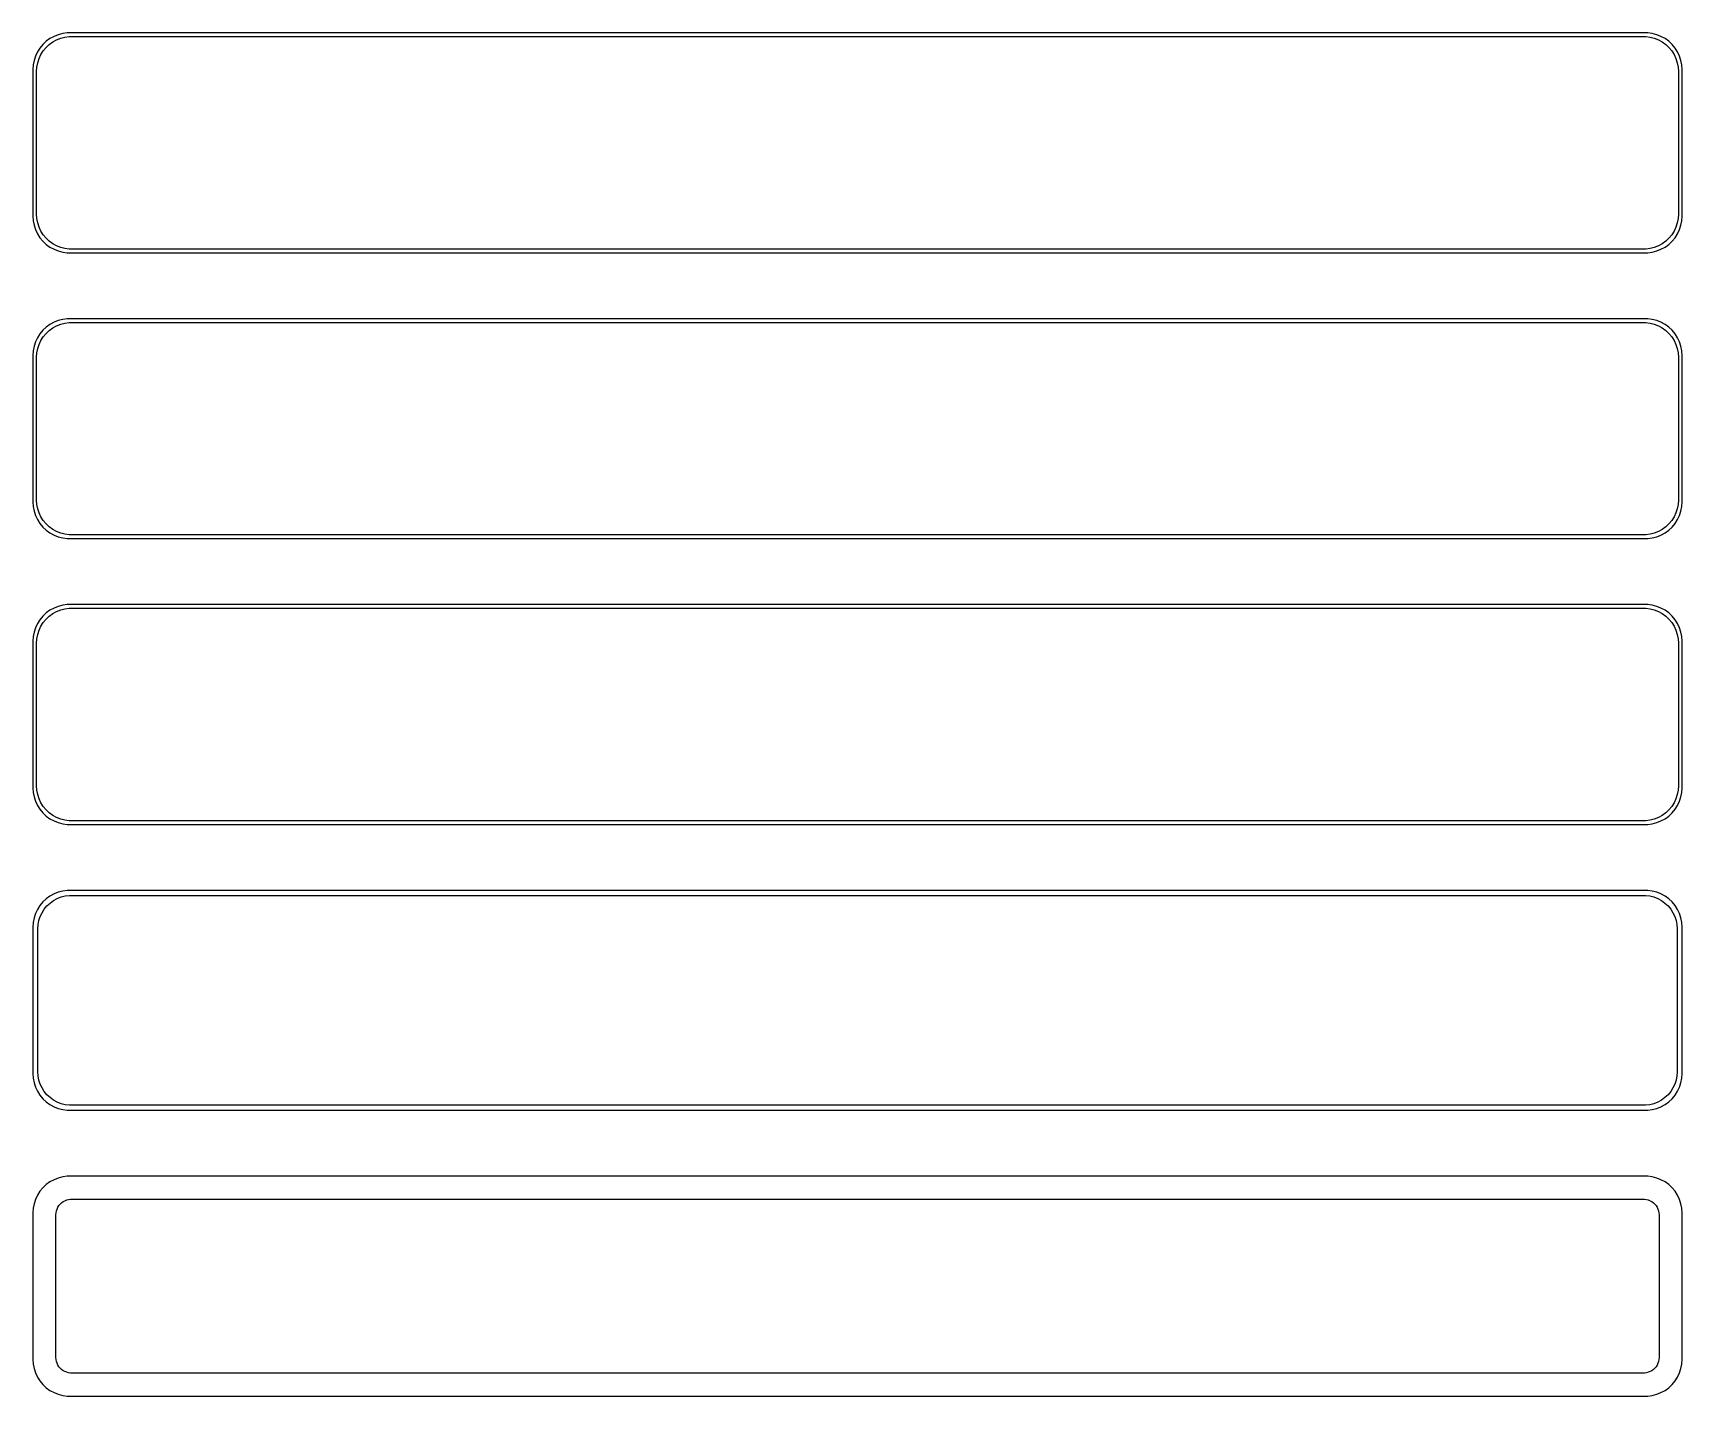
# Model space of a CAD drawing. Header units: metres. Extents: x -112 to 112, y 180 to 366.
import ezdxf

# ---------------------------------------------------------------- set-up
doc = ezdxf.new("R2010")
doc.units = ezdxf.units.M

msp = doc.modelspace()

# ---------------------------------------------------------------- linework, layer by layer
for p, q in [((-110.687, 364.853), (-111.145, 364.423)), ((-110.179, 365.222), (-110.687, 364.853)), ((-110.278, 364.41), (-109.795, 364.761)), ((-109.629, 365.524), (-110.179, 365.222)), ((-109.795, 364.761), (-109.272, 365.048)), ((-109.045, 365.755), (-109.629, 365.524)), ((-109.272, 365.048), (-108.718, 365.268)), ((-108.437, 365.911), (-109.045, 365.755)), ((-108.718, 365.268), (-108.14, 365.416)), ((-107.814, 365.99), (-108.437, 365.911)), ((-108.14, 365.416), (-107.548, 365.491)), ((107.814, 365.99), (-107.814, 365.99)), ((-107.548, 365.491), (107.548, 365.491)), ((107.548, 365.491), (108.14, 365.416)), ((108.437, 365.911), (107.814, 365.99)), ((108.14, 365.416), (108.718, 365.268)), ((109.045, 365.755), (108.437, 365.911)), ((108.718, 365.268), (109.272, 365.048)), ((109.629, 365.524), (109.045, 365.755)), ((109.272, 365.048), (109.795, 364.761)), ((110.179, 365.222), (109.629, 365.524)), ((109.795, 364.761), (110.278, 364.41)), ((110.687, 364.853), (110.179, 365.222)), ((111.145, 364.423), (110.687, 364.853)), ((-112.149, 362.841), (-112.343, 362.243)), ((-111.882, 363.409), (-112.149, 362.841)), ((-111.545, 363.939), (-111.882, 363.409)), ((-111.851, 361.931), (-111.666, 362.499)), ((-111.666, 362.499), (-111.412, 363.038)), ((-111.145, 364.423), (-111.545, 363.939)), ((-111.412, 363.038), (-111.093, 363.542)), ((-111.093, 363.542), (-110.713, 364.002)), ((-110.713, 364.002), (-110.278, 364.41)), ((110.278, 364.41), (110.713, 364.002)), ((110.713, 364.002), (111.093, 363.542)), ((111.093, 363.542), (111.412, 363.038)), ((111.545, 363.939), (111.145, 364.423)), ((111.412, 363.038), (111.666, 362.499)), ((111.882, 363.409), (111.545, 363.939)), ((111.666, 362.499), (111.851, 361.931)), ((112.149, 362.841), (111.882, 363.409)), ((112.343, 362.243), (112.149, 362.841)), ((-112.461, 361.627), (-112.5, 361)), ((-112.5, 361), (-112.5, 341)), ((-112.343, 362.243), (-112.461, 361.627)), ((-112, 360.75), (-111.963, 361.345)), ((-112, 341.25), (-112, 360.75)), ((-111.963, 361.345), (-111.851, 361.931)), ((111.851, 361.931), (111.963, 361.345)), ((111.963, 361.345), (112, 360.75)), ((112, 360.75), (112, 341.25)), ((112.461, 361.627), (112.343, 362.243)), ((112.5, 361), (112.461, 361.627)), ((112.5, 341), (112.5, 361)), ((-112.5, 341), (-112.461, 340.373)), ((-112.461, 340.373), (-112.343, 339.757)), ((-112.343, 339.757), (-112.149, 339.159)), ((-111.963, 340.655), (-112, 341.25)), ((-111.851, 340.069), (-111.963, 340.655)), ((-111.666, 339.501), (-111.851, 340.069)), ((111.851, 340.069), (111.666, 339.501)), ((111.963, 340.655), (111.851, 340.069)), ((112, 341.25), (111.963, 340.655)), ((112.149, 339.159), (112.343, 339.757)), ((112.343, 339.757), (112.461, 340.373)), ((112.461, 340.373), (112.5, 341)), ((-112.149, 339.159), (-111.882, 338.591)), ((-111.882, 338.591), (-111.545, 338.061)), ((-111.412, 338.962), (-111.666, 339.501)), ((-111.545, 338.061), (-111.145, 337.577)), ((-111.093, 338.458), (-111.412, 338.962)), ((-111.145, 337.577), (-110.687, 337.147)), ((-110.713, 337.998), (-111.093, 338.458)), ((-110.278, 337.59), (-110.713, 337.998)), ((-109.795, 337.239), (-110.278, 337.59)), ((110.278, 337.59), (109.795, 337.239)), ((110.713, 337.998), (110.278, 337.59)), ((110.687, 337.147), (111.145, 337.577)), ((111.093, 338.458), (110.713, 337.998)), ((111.412, 338.962), (111.093, 338.458)), ((111.145, 337.577), (111.545, 338.061)), ((111.666, 339.501), (111.412, 338.962)), ((111.545, 338.061), (111.882, 338.591)), ((111.882, 338.591), (112.149, 339.159)), ((-110.687, 337.147), (-110.179, 336.778)), ((-110.179, 336.778), (-109.629, 336.476)), ((-109.272, 336.952), (-109.795, 337.239)), ((-109.629, 336.476), (-109.045, 336.245)), ((-108.718, 336.732), (-109.272, 336.952)), ((-109.045, 336.245), (-108.437, 336.089)), ((-108.14, 336.584), (-108.718, 336.732)), ((-108.437, 336.089), (-107.814, 336.01)), ((-107.548, 336.509), (-108.14, 336.584)), ((-107.814, 336.01), (107.814, 336.01)), ((107.548, 336.509), (-107.548, 336.509)), ((108.14, 336.584), (107.548, 336.509)), ((107.814, 336.01), (108.437, 336.089)), ((108.718, 336.732), (108.14, 336.584)), ((108.437, 336.089), (109.045, 336.245)), ((109.272, 336.952), (108.718, 336.732)), ((109.045, 336.245), (109.629, 336.476)), ((109.795, 337.239), (109.272, 336.952)), ((109.629, 336.476), (110.179, 336.778)), ((110.179, 336.778), (110.687, 337.147)), ((-109.629, 326.524), (-110.179, 326.222)), ((-109.045, 326.755), (-109.629, 326.524)), ((-109.272, 326.048), (-108.718, 326.268)), ((-108.437, 326.911), (-109.045, 326.755)), ((-108.718, 326.268), (-108.14, 326.416)), ((-107.814, 326.99), (-108.437, 326.911)), ((-108.14, 326.416), (-107.548, 326.491)), ((107.814, 326.99), (-107.814, 326.99)), ((-107.548, 326.491), (107.548, 326.491)), ((107.548, 326.491), (108.14, 326.416)), ((108.437, 326.911), (107.814, 326.99)), ((108.14, 326.416), (108.718, 326.268)), ((109.045, 326.755), (108.437, 326.911)), ((108.718, 326.268), (109.272, 326.048)), ((109.629, 326.524), (109.045, 326.755)), ((110.179, 326.222), (109.629, 326.524)), ((-111.882, 324.409), (-112.149, 323.841)), ((-111.545, 324.939), (-111.882, 324.409)), ((-111.666, 323.499), (-111.412, 324.038)), ((-111.145, 325.423), (-111.545, 324.939)), ((-111.412, 324.038), (-111.093, 324.542)), ((-110.687, 325.853), (-111.145, 325.423)), ((-111.093, 324.542), (-110.713, 325.002)), ((-110.713, 325.002), (-110.278, 325.41)), ((-110.179, 326.222), (-110.687, 325.853)), ((-110.278, 325.41), (-109.795, 325.761)), ((-109.795, 325.761), (-109.272, 326.048)), ((109.272, 326.048), (109.795, 325.761)), ((109.795, 325.761), (110.278, 325.41)), ((110.687, 325.853), (110.179, 326.222)), ((110.278, 325.41), (110.713, 325.002)), ((111.145, 325.423), (110.687, 325.853)), ((110.713, 325.002), (111.093, 324.542)), ((111.093, 324.542), (111.412, 324.038)), ((111.545, 324.939), (111.145, 325.423)), ((111.412, 324.038), (111.666, 323.499)), ((111.882, 324.409), (111.545, 324.939)), ((112.149, 323.841), (111.882, 324.409)), ((-112.461, 322.627), (-112.5, 322)), ((-112.5, 322), (-112.5, 302)), ((-112.343, 323.243), (-112.461, 322.627)), ((-112.149, 323.841), (-112.343, 323.243)), ((-112, 321.75), (-111.963, 322.345)), ((-112, 302.25), (-112, 321.75)), ((-111.963, 322.345), (-111.851, 322.931)), ((-111.851, 322.931), (-111.666, 323.499)), ((111.666, 323.499), (111.851, 322.931)), ((111.851, 322.931), (111.963, 322.345)), ((111.963, 322.345), (112, 321.75)), ((112, 321.75), (112, 302.25)), ((112.343, 323.243), (112.149, 323.841)), ((112.461, 322.627), (112.343, 323.243)), ((112.5, 322), (112.461, 322.627)), ((112.5, 302), (112.5, 322)), ((-112.5, 302), (-112.461, 301.373)), ((-111.963, 301.655), (-112, 302.25)), ((-111.851, 301.069), (-111.963, 301.655)), ((111.963, 301.655), (111.851, 301.069)), ((112, 302.25), (111.963, 301.655)), ((112.461, 301.373), (112.5, 302)), ((-112.461, 301.373), (-112.343, 300.757)), ((-112.343, 300.757), (-112.149, 300.159)), ((-112.149, 300.159), (-111.882, 299.591)), ((-111.882, 299.591), (-111.545, 299.061)), ((-111.666, 300.501), (-111.851, 301.069)), ((-111.412, 299.962), (-111.666, 300.501)), ((-111.093, 299.458), (-111.412, 299.962)), ((-110.713, 298.998), (-111.093, 299.458)), ((111.093, 299.458), (110.713, 298.998)), ((111.412, 299.962), (111.093, 299.458)), ((111.666, 300.501), (111.412, 299.962)), ((111.545, 299.061), (111.882, 299.591)), ((111.851, 301.069), (111.666, 300.501)), ((111.882, 299.591), (112.149, 300.159)), ((112.149, 300.159), (112.343, 300.757)), ((112.343, 300.757), (112.461, 301.373)), ((-111.545, 299.061), (-111.145, 298.577)), ((-111.145, 298.577), (-110.687, 298.147)), ((-110.278, 298.59), (-110.713, 298.998)), ((-110.687, 298.147), (-110.179, 297.778)), ((-109.795, 298.239), (-110.278, 298.59)), ((-110.179, 297.778), (-109.629, 297.476)), ((-109.272, 297.952), (-109.795, 298.239)), ((-109.629, 297.476), (-109.045, 297.245)), ((-108.718, 297.732), (-109.272, 297.952)), ((-109.045, 297.245), (-108.437, 297.089)), ((-108.14, 297.584), (-108.718, 297.732)), ((-108.437, 297.089), (-107.814, 297.01)), ((-107.548, 297.509), (-108.14, 297.584)), ((-107.814, 297.01), (107.814, 297.01)), ((107.548, 297.509), (-107.548, 297.509)), ((108.14, 297.584), (107.548, 297.509)), ((107.814, 297.01), (108.437, 297.089)), ((108.718, 297.732), (108.14, 297.584)), ((108.437, 297.089), (109.045, 297.245)), ((109.272, 297.952), (108.718, 297.732)), ((109.045, 297.245), (109.629, 297.476)), ((109.795, 298.239), (109.272, 297.952)), ((109.629, 297.476), (110.179, 297.778)), ((110.278, 298.59), (109.795, 298.239)), ((110.179, 297.778), (110.687, 298.147)), ((110.713, 298.998), (110.278, 298.59)), ((110.687, 298.147), (111.145, 298.577)), ((111.145, 298.577), (111.545, 299.061)), ((-111.545, 285.939), (-111.882, 285.409)), ((-111.145, 286.423), (-111.545, 285.939)), ((-110.687, 286.853), (-111.145, 286.423)), ((-111.093, 285.542), (-110.713, 286.002)), ((-110.713, 286.002), (-110.278, 286.41)), ((-110.179, 287.222), (-110.687, 286.853)), ((-110.278, 286.41), (-109.795, 286.761)), ((-109.629, 287.524), (-110.179, 287.222)), ((-109.795, 286.761), (-109.272, 287.048)), ((-109.045, 287.755), (-109.629, 287.524)), ((-109.272, 287.048), (-108.718, 287.268)), ((-108.437, 287.911), (-109.045, 287.755)), ((-108.718, 287.268), (-108.14, 287.416)), ((-107.814, 287.99), (-108.437, 287.911)), ((-108.14, 287.416), (-107.548, 287.491)), ((107.814, 287.99), (-107.814, 287.99)), ((-107.548, 287.491), (107.548, 287.491)), ((107.548, 287.491), (108.14, 287.416)), ((108.437, 287.911), (107.814, 287.99)), ((108.14, 287.416), (108.718, 287.268)), ((109.045, 287.755), (108.437, 287.911)), ((108.718, 287.268), (109.272, 287.048)), ((109.629, 287.524), (109.045, 287.755)), ((109.272, 287.048), (109.795, 286.761)), ((110.179, 287.222), (109.629, 287.524)), ((109.795, 286.761), (110.278, 286.41)), ((110.687, 286.853), (110.179, 287.222)), ((110.278, 286.41), (110.713, 286.002)), ((111.145, 286.423), (110.687, 286.853)), ((110.713, 286.002), (111.093, 285.542)), ((111.545, 285.939), (111.145, 286.423)), ((111.882, 285.409), (111.545, 285.939)), ((-112.461, 283.627), (-112.5, 283)), ((-112.343, 284.243), (-112.461, 283.627)), ((-112.149, 284.841), (-112.343, 284.243)), ((-111.882, 285.409), (-112.149, 284.841)), ((-111.963, 283.345), (-111.851, 283.931)), ((-111.851, 283.931), (-111.666, 284.499)), ((-111.666, 284.499), (-111.412, 285.038)), ((-111.412, 285.038), (-111.093, 285.542)), ((111.093, 285.542), (111.412, 285.038)), ((111.412, 285.038), (111.666, 284.499)), ((111.666, 284.499), (111.851, 283.931)), ((111.851, 283.931), (111.963, 283.345)), ((112.149, 284.841), (111.882, 285.409)), ((112.343, 284.243), (112.149, 284.841)), ((112.461, 283.627), (112.343, 284.243)), ((112.5, 283), (112.461, 283.627)), ((-112.5, 283), (-112.5, 263)), ((-112, 282.75), (-111.963, 283.345)), ((-112, 263.25), (-112, 282.75)), ((111.963, 283.345), (112, 282.75)), ((112, 282.75), (112, 263.25)), ((112.5, 263), (112.5, 283)), ((-111.963, 262.655), (-112, 263.25)), ((112, 263.25), (111.963, 262.655)), ((-112.5, 263), (-112.461, 262.373)), ((-112.461, 262.373), (-112.343, 261.757)), ((-112.343, 261.757), (-112.149, 261.159)), ((-112.149, 261.159), (-111.882, 260.591)), ((-111.851, 262.069), (-111.963, 262.655)), ((-111.666, 261.501), (-111.851, 262.069)), ((-111.412, 260.962), (-111.666, 261.501)), ((111.666, 261.501), (111.412, 260.962)), ((111.851, 262.069), (111.666, 261.501)), ((111.963, 262.655), (111.851, 262.069)), ((111.882, 260.591), (112.149, 261.159)), ((112.149, 261.159), (112.343, 261.757)), ((112.343, 261.757), (112.461, 262.373)), ((112.461, 262.373), (112.5, 263)), ((-111.882, 260.591), (-111.545, 260.061)), ((-111.545, 260.061), (-111.145, 259.577)), ((-111.093, 260.458), (-111.412, 260.962)), ((-111.145, 259.577), (-110.687, 259.147)), ((-110.713, 259.998), (-111.093, 260.458)), ((-110.278, 259.59), (-110.713, 259.998)), ((-110.687, 259.147), (-110.179, 258.778)), ((-109.795, 259.239), (-110.278, 259.59)), ((-110.179, 258.778), (-109.629, 258.476)), ((-109.272, 258.952), (-109.795, 259.239)), ((-108.718, 258.732), (-109.272, 258.952)), ((109.272, 258.952), (108.718, 258.732)), ((109.795, 259.239), (109.272, 258.952)), ((109.629, 258.476), (110.179, 258.778)), ((110.278, 259.59), (109.795, 259.239)), ((110.179, 258.778), (110.687, 259.147)), ((110.713, 259.998), (110.278, 259.59)), ((110.687, 259.147), (111.145, 259.577)), ((111.093, 260.458), (110.713, 259.998)), ((111.412, 260.962), (111.093, 260.458)), ((111.145, 259.577), (111.545, 260.061)), ((111.545, 260.061), (111.882, 260.591)), ((-109.629, 258.476), (-109.045, 258.245)), ((-109.045, 258.245), (-108.437, 258.089)), ((-108.14, 258.584), (-108.718, 258.732)), ((-108.437, 258.089), (-107.814, 258.01)), ((-107.548, 258.509), (-108.14, 258.584)), ((-107.814, 258.01), (107.814, 258.01)), ((107.548, 258.509), (-107.548, 258.509)), ((108.14, 258.584), (107.548, 258.509)), ((107.814, 258.01), (108.437, 258.089)), ((108.718, 258.732), (108.14, 258.584)), ((108.437, 258.089), (109.045, 258.245)), ((109.045, 258.245), (109.629, 258.476)), ((-110.687, 247.853), (-111.145, 247.423)), ((-110.179, 248.222), (-110.687, 247.853)), ((-109.629, 248.524), (-110.179, 248.222)), ((-110.168, 247.278), (-109.703, 247.616)), ((-109.703, 247.616), (-109.199, 247.893)), ((-109.045, 248.755), (-109.629, 248.524)), ((-109.199, 247.893), (-108.665, 248.104)), ((-108.437, 248.911), (-109.045, 248.755)), ((-108.665, 248.104), (-108.108, 248.247)), ((-107.814, 248.99), (-108.437, 248.911)), ((-108.108, 248.247), (-107.537, 248.319)), ((107.814, 248.99), (-107.814, 248.99)), ((-107.537, 248.319), (107.537, 248.319)), ((107.537, 248.319), (108.108, 248.247)), ((108.437, 248.911), (107.814, 248.99)), ((108.108, 248.247), (108.665, 248.104)), ((109.045, 248.755), (108.437, 248.911)), ((108.665, 248.104), (109.199, 247.893)), ((109.629, 248.524), (109.045, 248.755)), ((109.199, 247.893), (109.703, 247.616)), ((110.179, 248.222), (109.629, 248.524)), ((109.703, 247.616), (110.168, 247.278)), ((110.687, 247.853), (110.179, 248.222)), ((111.145, 247.423), (110.687, 247.853)), ((-112.149, 245.841), (-112.343, 245.243)), ((-111.882, 246.409), (-112.149, 245.841)), ((-111.545, 246.939), (-111.882, 246.409)), ((-111.685, 244.889), (-111.507, 245.435)), ((-111.145, 247.423), (-111.545, 246.939)), ((-111.507, 245.435), (-111.262, 245.956)), ((-111.262, 245.956), (-110.954, 246.441)), ((-110.954, 246.441), (-110.588, 246.884)), ((-110.588, 246.884), (-110.168, 247.278)), ((110.168, 247.278), (110.588, 246.884)), ((110.588, 246.884), (110.954, 246.441)), ((110.954, 246.441), (111.262, 245.956)), ((111.545, 246.939), (111.145, 247.423)), ((111.262, 245.956), (111.507, 245.435)), ((111.507, 245.435), (111.685, 244.889)), ((111.882, 246.409), (111.545, 246.939)), ((112.149, 245.841), (111.882, 246.409)), ((112.343, 245.243), (112.149, 245.841)), ((-112.461, 244.627), (-112.5, 244)), ((-112.5, 244), (-112.5, 224)), ((-112.343, 245.243), (-112.461, 244.627)), ((-111.828, 243.75), (-111.792, 244.324)), ((-111.828, 224.25), (-111.828, 243.75)), ((-111.792, 244.324), (-111.685, 244.889)), ((111.685, 244.889), (111.792, 244.324)), ((111.792, 244.324), (111.828, 243.75)), ((111.828, 243.75), (111.828, 224.25)), ((112.461, 244.627), (112.343, 245.243)), ((112.5, 244), (112.461, 244.627)), ((112.5, 224), (112.5, 244)), ((-112.5, 224), (-112.461, 223.373)), ((-112.461, 223.373), (-112.343, 222.757)), ((-112.343, 222.757), (-112.149, 222.159)), ((-111.792, 223.676), (-111.828, 224.25)), ((-111.685, 223.111), (-111.792, 223.676)), ((-111.507, 222.565), (-111.685, 223.111)), ((111.685, 223.111), (111.507, 222.565)), ((111.792, 223.676), (111.685, 223.111)), ((111.828, 224.25), (111.792, 223.676)), ((112.149, 222.159), (112.343, 222.757)), ((112.343, 222.757), (112.461, 223.373)), ((112.461, 223.373), (112.5, 224)), ((-112.149, 222.159), (-111.882, 221.591)), ((-111.882, 221.591), (-111.545, 221.061)), ((-111.545, 221.061), (-111.145, 220.577)), ((-111.262, 222.044), (-111.507, 222.565)), ((-110.954, 221.559), (-111.262, 222.044)), ((-111.145, 220.577), (-110.687, 220.147)), ((-110.588, 221.116), (-110.954, 221.559)), ((-110.168, 220.722), (-110.588, 221.116)), ((-109.703, 220.384), (-110.168, 220.722)), ((110.168, 220.722), (109.703, 220.384)), ((110.588, 221.116), (110.168, 220.722)), ((110.954, 221.559), (110.588, 221.116)), ((110.687, 220.147), (111.145, 220.577)), ((111.262, 222.044), (110.954, 221.559)), ((111.145, 220.577), (111.545, 221.061)), ((111.507, 222.565), (111.262, 222.044)), ((111.545, 221.061), (111.882, 221.591)), ((111.882, 221.591), (112.149, 222.159)), ((-110.687, 220.147), (-110.179, 219.778)), ((-110.179, 219.778), (-109.629, 219.476)), ((-109.199, 220.107), (-109.703, 220.384)), ((-109.629, 219.476), (-109.045, 219.245)), ((-108.665, 219.896), (-109.199, 220.107)), ((-109.045, 219.245), (-108.437, 219.089)), ((-108.108, 219.753), (-108.665, 219.896)), ((-108.437, 219.089), (-107.814, 219.01)), ((-107.537, 219.681), (-108.108, 219.753)), ((-107.814, 219.01), (107.814, 219.01)), ((107.537, 219.681), (-107.537, 219.681)), ((108.108, 219.753), (107.537, 219.681)), ((107.814, 219.01), (108.437, 219.089)), ((108.665, 219.896), (108.108, 219.753)), ((108.437, 219.089), (109.045, 219.245)), ((109.199, 220.107), (108.665, 219.896)), ((109.045, 219.245), (109.629, 219.476)), ((109.703, 220.384), (109.199, 220.107)), ((109.629, 219.476), (110.179, 219.778)), ((110.179, 219.778), (110.687, 220.147)), ((-109.629, 209.524), (-110.179, 209.222)), ((-109.045, 209.755), (-109.629, 209.524)), ((-108.437, 209.911), (-109.045, 209.755)), ((-107.814, 209.99), (-108.437, 209.911)), ((107.814, 209.99), (-107.814, 209.99)), ((108.437, 209.911), (107.814, 209.99)), ((109.045, 209.755), (108.437, 209.911)), ((109.629, 209.524), (109.045, 209.755)), ((110.179, 209.222), (109.629, 209.524)), ((-111.882, 207.409), (-112.149, 206.841)), ((-111.545, 207.939), (-111.882, 207.409)), ((-111.145, 208.423), (-111.545, 207.939)), ((-110.687, 208.853), (-111.145, 208.423)), ((-110.179, 209.222), (-110.687, 208.853)), ((110.687, 208.853), (110.179, 209.222)), ((111.145, 208.423), (110.687, 208.853)), ((111.545, 207.939), (111.145, 208.423)), ((111.882, 207.409), (111.545, 207.939)), ((112.149, 206.841), (111.882, 207.409)), ((-112.461, 205.627), (-112.5, 205)), ((-112.5, 205), (-112.5, 185)), ((-112.343, 206.243), (-112.461, 205.627)), ((-112.149, 206.841), (-112.343, 206.243)), ((-109.36, 204.75), (-109.343, 205.014)), ((-109.36, 185.25), (-109.36, 204.75)), ((-109.343, 205.014), (-109.293, 205.275)), ((-109.293, 205.275), (-109.211, 205.527)), ((-109.211, 205.527), (-109.099, 205.766)), ((-109.099, 205.766), (-108.957, 205.99)), ((-108.957, 205.99), (-108.788, 206.194)), ((-108.788, 206.194), (-108.595, 206.375)), ((-108.595, 206.375), (-108.38, 206.531)), ((-108.38, 206.531), (-108.148, 206.659)), ((-108.148, 206.659), (-107.902, 206.756)), ((-107.902, 206.756), (-107.645, 206.822)), ((-107.645, 206.822), (-107.382, 206.855)), ((-107.382, 206.855), (107.382, 206.855)), ((107.382, 206.855), (107.645, 206.822)), ((107.645, 206.822), (107.902, 206.756)), ((107.902, 206.756), (108.148, 206.659)), ((108.148, 206.659), (108.38, 206.531)), ((108.38, 206.531), (108.595, 206.375)), ((108.595, 206.375), (108.788, 206.194)), ((108.788, 206.194), (108.957, 205.99)), ((108.957, 205.99), (109.099, 205.766)), ((109.099, 205.766), (109.211, 205.527)), ((109.211, 205.527), (109.293, 205.275)), ((109.293, 205.275), (109.343, 205.014)), ((109.343, 205.014), (109.36, 204.75)), ((109.36, 204.75), (109.36, 185.25)), ((112.343, 206.243), (112.149, 206.841)), ((112.461, 205.627), (112.343, 206.243)), ((112.5, 205), (112.461, 205.627)), ((112.5, 185), (112.5, 205)), ((-112.5, 185), (-112.461, 184.373)), ((-109.343, 184.986), (-109.36, 185.25)), ((-109.293, 184.725), (-109.343, 184.986)), ((-109.211, 184.473), (-109.293, 184.725)), ((109.293, 184.725), (109.211, 184.473)), ((109.343, 184.986), (109.293, 184.725)), ((109.36, 185.25), (109.343, 184.986)), ((112.461, 184.373), (112.5, 185)), ((-112.461, 184.373), (-112.343, 183.757)), ((-112.343, 183.757), (-112.149, 183.159)), ((-112.149, 183.159), (-111.882, 182.591)), ((-111.882, 182.591), (-111.545, 182.061)), ((-109.099, 184.234), (-109.211, 184.473)), ((-108.957, 184.01), (-109.099, 184.234)), ((-108.788, 183.806), (-108.957, 184.01)), ((-108.595, 183.625), (-108.788, 183.806)), ((-108.38, 183.469), (-108.595, 183.625)), ((-108.148, 183.341), (-108.38, 183.469)), ((-107.902, 183.244), (-108.148, 183.341)), ((-107.645, 183.178), (-107.902, 183.244)), ((-107.382, 183.145), (-107.645, 183.178)), ((107.382, 183.145), (-107.382, 183.145)), ((107.645, 183.178), (107.382, 183.145)), ((107.902, 183.244), (107.645, 183.178)), ((108.148, 183.341), (107.902, 183.244)), ((108.38, 183.469), (108.148, 183.341)), ((108.595, 183.625), (108.38, 183.469)), ((108.788, 183.806), (108.595, 183.625)), ((108.957, 184.01), (108.788, 183.806)), ((109.099, 184.234), (108.957, 184.01)), ((109.211, 184.473), (109.099, 184.234)), ((111.545, 182.061), (111.882, 182.591)), ((111.882, 182.591), (112.149, 183.159)), ((112.149, 183.159), (112.343, 183.757)), ((112.343, 183.757), (112.461, 184.373)), ((-111.545, 182.061), (-111.145, 181.577)), ((-111.145, 181.577), (-110.687, 181.147)), ((-110.687, 181.147), (-110.179, 180.778)), ((-110.179, 180.778), (-109.629, 180.476)), ((-109.629, 180.476), (-109.045, 180.245)), ((-109.045, 180.245), (-108.437, 180.089)), ((-108.437, 180.089), (-107.814, 180.01)), ((-107.814, 180.01), (107.814, 180.01)), ((107.814, 180.01), (108.437, 180.089)), ((108.437, 180.089), (109.045, 180.245)), ((109.045, 180.245), (109.629, 180.476)), ((109.629, 180.476), (110.179, 180.778)), ((110.179, 180.778), (110.687, 181.147)), ((110.687, 181.147), (111.145, 181.577)), ((111.145, 181.577), (111.545, 182.061))]:
    msp.add_line(p, q)

doc.saveas('drawing.dxf')
